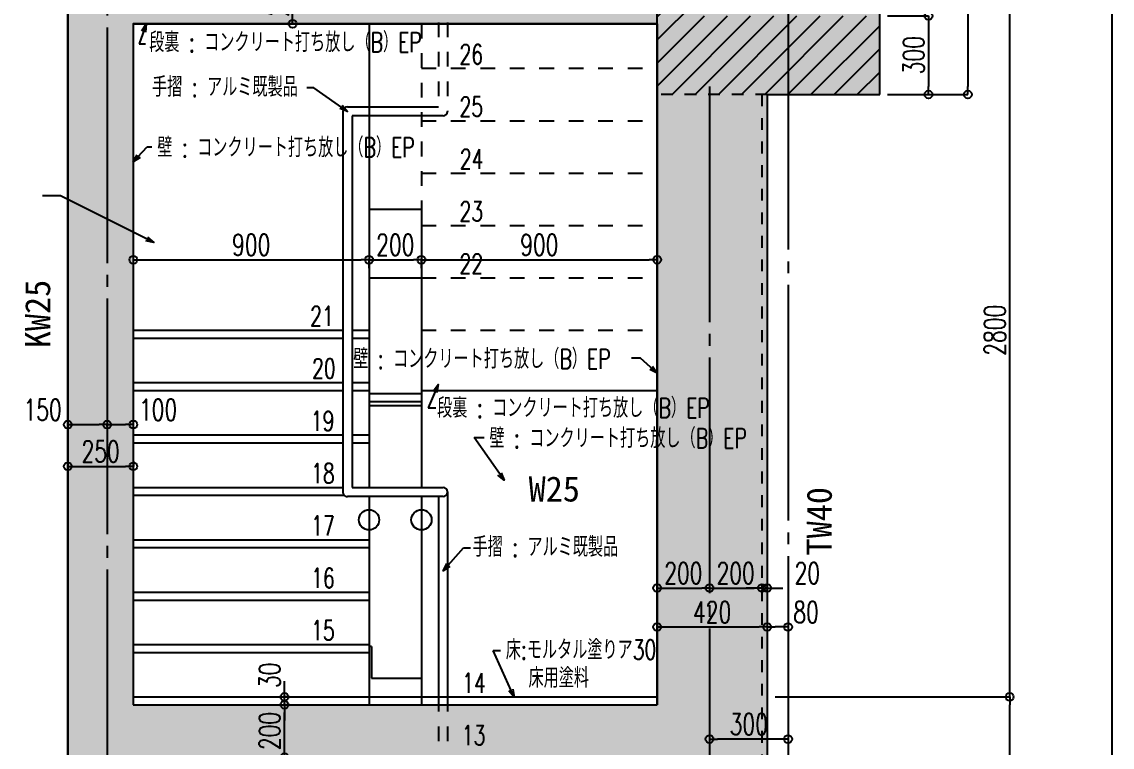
# Model space of a CAD drawing. Extents: x -229451 to 47804, y -161247 to 19812.
# Drawn here: x 38886 to 43050, y 5260 to 8030 of the extents above; entities that cross this region are included whole.
import ezdxf
from ezdxf.enums import TextEntityAlignment as Align

# ---------------------------------------------------------------- set-up
doc = ezdxf.new("R2010")
doc.units = 0
doc.header["$LTSCALE"] = 450
for name, pattern in [('CENTER2', [2.3, 2, -0.1, 0.1, -0.1]), ('HIDDEN2', [0.25, 0.125, -0.125]), ('HIDDEN3', [0.2, 0.1, -0.1])]:
    doc.linetypes.add(name, pattern=pattern)
doc.layers.get('0').update_dxf_attribs({"linetype": 'CONTINUOUS'})
doc.layers.get('DEFPOINTS').update_dxf_attribs({"linetype": 'CONTINUOUS'})
doc.layers.add('E0_図面枠B_OFF', color=255, linetype='CONTINUOUS', plot=False)
for name, color, linetype in [('E1_文字A', 3, 'CONTINUOUS'), ('E1_文字B', 2, 'CONTINUOUS'), ('E6_面取り記号', 4, 'CONTINUOUS'), ('G1_ハッチング', 251, 'CONTINUOUS'), ('G2_ハッチング', 243, 'CONTINUOUS'), ('H寸法', 3, 'CONTINUOUS'), ('IA_通芯', 12, 'CENTER2'), ('IB_壁芯', 2, 'CENTER2'), ('ID1_躯体', 7, 'CONTINUOUS'), ('ID2_構造体', 8, 'HIDDEN3'), ('ID7_打放し表示', 231, 'UTILDN'), ('JA4_壁記号', 4, 'CONTINUOUS'), ('JB1_仕上線A', 130, 'CONTINUOUS'), ('JB1_仕上線B_細線', 51, 'CONTINUOUS'), ('JB4_巾木', 21, 'CONTINUOUS'), ('JL1_金物_手摺他', 1, 'CONTINUOUS'), ('KA1_躯体見下線', 113, 'CONTINUOUS')]:
    doc.layers.add(name, color=color, linetype=linetype)
doc.styles.add('toda-A (0.7)', font='romans.shx', dxfattribs={"width": 0.7, "bigfont": 'extfont.shx'})
doc.styles.add('toda-G', font='')
doc.styles.get('toda-G').set_extended_font_data('MS Gothic')
doc.linetypes.add('UTILDN', pattern='A,5e-13,[130,ltypeshp.shx,S=0.45,R=0,X=0,Y=-0.45],0,-3', length=3)
doc.dimstyles.new('toda 1：30', dxfattribs={"dimscale": 30, "dimtxt": 2.7, "dimasz": 1, "dimexe": 0, "dimexo": 1, "dimgap": 0, "dimtad": 0, "dimdec": 3, "dimzin": 12, "dimdsep": 46, "dimtxsty": 'toda-A (0.7)', "dimblk": 'ORIGIN', "dimcen": 2.5, "dimclrd": 256, "dimclre": 256, "dimclrt": 7, "dimadec": 0, "dimazin": 0, "dimtfac": 1, "dimtdec": 3, "dimtix": 1, "dimtmove": 2, "dimatfit": 3, "dimldrblk": 'ORIGIN', "dimfxl": 0, "dimtvp": 0.7, "dimtolj": 1, "dimtzin": 0, "dimarcsym": 0})

# ---------------------------------------------------------------- blocks, each defined once
blk = doc.blocks.new('_Origin')
at = {"color": 0, "linetype": 'ByBlock', "lineweight": -2}
blk.add_line((0, 0), (-1, 0), dxfattribs=at)
blk.add_circle((0, 0), 0.5, dxfattribs=at)
blk = doc.blocks.new('*D309')
at = {"layer": 'DEFPOINTS', "color": 0, "transparency": 16777216}
for p in [(41312.2, 5786.9), (41732.2, 5786.9), (41732.2, 5719.2)]:
    blk.add_point(p, dxfattribs=at)
at = {"layer": 'H寸法', "linetype": 'CENTER2', "lineweight": -2, "transparency": 16777216}
for p, q in [((41312.2, 5756.9), (41312.2, 5719.2)), ((41732.2, 5756.9), (41732.2, 5719.2))]:
    blk.add_line(p, q, dxfattribs=at)
at = {"layer": 'H寸法', "lineweight": -2, "transparency": 16777216}
blk.add_line((41342.2, 5719.2), (41702.2, 5719.2), dxfattribs=at)
at = {"layer": 'H寸法', "lineweight": -2, "transparency": 16777216, "xscale": 30, "yscale": 30, "zscale": 30, "rotation": 180}
blk.add_blockref('_Origin', (41312.2, 5719.2), dxfattribs=at)
at = {"layer": 'H寸法', "lineweight": -2, "transparency": 16777216, "xscale": 30, "yscale": 30, "zscale": 30}
blk.add_blockref('_Origin', (41732.2, 5719.2), dxfattribs=at)
at = {"layer": 'H寸法', "color": 7, "transparency": 16777216, "insert": (41522.2, 5775.9), "char_height": 81, "attachment_point": 5, "style": 'toda-A (0.7)'}
blk.add_mtext('\\A1;420', dxfattribs=at)
blk = doc.blocks.new('*D310')
at = {"layer": 'DEFPOINTS', "color": 0, "transparency": 16777216}
for p in [(41312.2, 5863.1), (41512.2, 5867.9), (41512.2, 5863.1)]:
    blk.add_point(p, dxfattribs=at)
at = {"layer": 'H寸法', "linetype": 'CENTER2', "lineweight": -2, "transparency": 16777216}
for p, q in [((41312.2, 5893.1), (41312.2, 5867.9)), ((41512.2, 5893.1), (41512.2, 5867.9))]:
    blk.add_line(p, q, dxfattribs=at)
at = {"layer": 'H寸法', "lineweight": -2, "transparency": 16777216}
blk.add_line((41342.2, 5867.9), (41482.2, 5867.9), dxfattribs=at)
at = {"layer": 'H寸法', "lineweight": -2, "transparency": 16777216, "xscale": 30, "yscale": 30, "zscale": 30, "rotation": 180}
blk.add_blockref('_Origin', (41312.2, 5867.9), dxfattribs=at)
at = {"layer": 'H寸法', "lineweight": -2, "transparency": 16777216, "xscale": 30, "yscale": 30, "zscale": 30}
blk.add_blockref('_Origin', (41512.2, 5867.9), dxfattribs=at)
at = {"layer": 'H寸法', "color": 7, "transparency": 16777216, "insert": (41412.2, 5924.6), "char_height": 81, "attachment_point": 5, "style": 'toda-A (0.7)'}
blk.add_mtext('\\A1;200', dxfattribs=at)
blk = doc.blocks.new('*D311')
at = {"layer": 'DEFPOINTS', "color": 0, "transparency": 16777216}
for p in [(41712.2, 5852.9), (41732.2, 5867.9), (41732.2, 5852.9)]:
    blk.add_point(p, dxfattribs=at)
at = {"layer": 'H寸法', "linetype": 'CENTER2', "lineweight": -2, "transparency": 16777216}
for p, q in [((41712.2, 5882.9), (41712.2, 5867.9)), ((41732.2, 5882.9), (41732.2, 5867.9))]:
    blk.add_line(p, q, dxfattribs=at)
at = {"layer": 'H寸法', "lineweight": -2, "transparency": 16777216}
for p, q in [((41682.2, 5867.9), (41652.2, 5867.9)), ((41712.2, 5867.9), (41732.2, 5867.9)), ((41762.2, 5867.9), (41792.2, 5867.9))]:
    blk.add_line(p, q, dxfattribs=at)
at = {"layer": 'H寸法', "lineweight": -2, "transparency": 16777216, "xscale": 30, "yscale": 30, "zscale": 30}
blk.add_blockref('_Origin', (41712.2, 5867.9), dxfattribs=at)
at = {"layer": 'H寸法', "lineweight": -2, "transparency": 16777216, "xscale": 30, "yscale": 30, "zscale": 30, "rotation": 180}
blk.add_blockref('_Origin', (41732.2, 5867.9), dxfattribs=at)
at = {"layer": 'H寸法', "color": 7, "transparency": 16777216, "insert": (41885.7, 5924.6), "char_height": 81, "attachment_point": 5, "style": 'toda-A (0.7)'}
blk.add_mtext('\\A1;20', dxfattribs=at)
blk = doc.blocks.new('*D312')
at = {"layer": 'DEFPOINTS', "color": 0, "transparency": 16777216}
for p in [(41732.2, 5719.2), (41732.2, 5696.8), (41812.2, 5696.8)]:
    blk.add_point(p, dxfattribs=at)
at = {"layer": 'H寸法', "linetype": 'CENTER2', "lineweight": -2, "transparency": 16777216}
for p, q in [((41732.2, 5726.8), (41732.2, 5719.2)), ((41812.2, 5726.8), (41812.2, 5719.2))]:
    blk.add_line(p, q, dxfattribs=at)
at = {"layer": 'H寸法', "lineweight": -2, "transparency": 16777216}
blk.add_line((41782.2, 5719.2), (41762.2, 5719.2), dxfattribs=at)
at = {"layer": 'H寸法', "lineweight": -2, "transparency": 16777216, "xscale": 30, "yscale": 30, "zscale": 30, "rotation": 180}
blk.add_blockref('_Origin', (41732.2, 5719.2), dxfattribs=at)
at = {"layer": 'H寸法', "lineweight": -2, "transparency": 16777216, "xscale": 30, "yscale": 30, "zscale": 30}
blk.add_blockref('_Origin', (41812.2, 5719.2), dxfattribs=at)
at = {"layer": 'H寸法', "color": 7, "transparency": 16777216, "insert": (41881, 5775.9), "char_height": 81, "attachment_point": 5, "style": 'toda-A (0.7)'}
blk.add_mtext('\\A1;80', dxfattribs=at)
blk = doc.blocks.new('*D324')
at = {"layer": 'DEFPOINTS', "color": 0, "transparency": 16777216}
for p in [(39312.2, 7121.2), (40212.2, 7121.2), (40212.2, 7121.2)]:
    blk.add_point(p, dxfattribs=at)
at = {"layer": 'H寸法', "linetype": 'CENTER2', "lineweight": -2, "transparency": 16777216}
for p, q in [((39312.2, 7091.2), (39312.2, 7121.2)), ((40212.2, 7151.2), (40212.2, 7121.2))]:
    blk.add_line(p, q, dxfattribs=at)
at = {"layer": 'H寸法', "lineweight": -2, "transparency": 16777216}
blk.add_line((39342.2, 7121.2), (40182.2, 7121.2), dxfattribs=at)
at = {"layer": 'H寸法', "lineweight": -2, "transparency": 16777216, "xscale": 30, "yscale": 30, "zscale": 30, "rotation": 180}
blk.add_blockref('_Origin', (39312.2, 7121.2), dxfattribs=at)
at = {"layer": 'H寸法', "lineweight": -2, "transparency": 16777216, "xscale": 30, "yscale": 30, "zscale": 30}
blk.add_blockref('_Origin', (40212.2, 7121.2), dxfattribs=at)
at = {"layer": 'H寸法', "color": 7, "transparency": 16777216, "insert": (39762.2, 7177.9), "char_height": 81, "attachment_point": 5, "style": 'toda-A (0.7)'}
blk.add_mtext('\\A1;900', dxfattribs=at)
blk = doc.blocks.new('*D325')
at = {"layer": 'DEFPOINTS', "color": 0, "transparency": 16777216}
for p in [(40412.2, 7121.2), (40212.2, 7059.4), (40412.2, 7059.4)]:
    blk.add_point(p, dxfattribs=at)
at = {"layer": 'H寸法', "linetype": 'CENTER2', "lineweight": -2, "transparency": 16777216}
for p, q in [((40212.2, 7089.4), (40212.2, 7121.2)), ((40412.2, 7089.4), (40412.2, 7121.2))]:
    blk.add_line(p, q, dxfattribs=at)
at = {"layer": 'H寸法', "lineweight": -2, "transparency": 16777216}
blk.add_line((40242.2, 7121.2), (40382.2, 7121.2), dxfattribs=at)
at = {"layer": 'H寸法', "lineweight": -2, "transparency": 16777216, "xscale": 30, "yscale": 30, "zscale": 30, "rotation": 180}
blk.add_blockref('_Origin', (40212.2, 7121.2), dxfattribs=at)
at = {"layer": 'H寸法', "lineweight": -2, "transparency": 16777216, "xscale": 30, "yscale": 30, "zscale": 30}
blk.add_blockref('_Origin', (40412.2, 7121.2), dxfattribs=at)
at = {"layer": 'H寸法', "color": 7, "transparency": 16777216, "insert": (40312.2, 7177.9), "char_height": 81, "attachment_point": 5, "style": 'toda-A (0.7)'}
blk.add_mtext('\\A1;200', dxfattribs=at)
blk = doc.blocks.new('*D326')
at = {"layer": 'DEFPOINTS', "color": 0, "transparency": 16777216}
for p in [(41312.2, 7121.2), (40412.2, 7059.4), (41312.2, 7059.4)]:
    blk.add_point(p, dxfattribs=at)
at = {"layer": 'H寸法', "linetype": 'CENTER2', "lineweight": -2, "transparency": 16777216}
for p, q in [((40412.2, 7089.4), (40412.2, 7121.2)), ((41312.2, 7089.4), (41312.2, 7121.2))]:
    blk.add_line(p, q, dxfattribs=at)
at = {"layer": 'H寸法', "lineweight": -2, "transparency": 16777216}
blk.add_line((40442.2, 7121.2), (41282.2, 7121.2), dxfattribs=at)
at = {"layer": 'H寸法', "lineweight": -2, "transparency": 16777216, "xscale": 30, "yscale": 30, "zscale": 30, "rotation": 180}
blk.add_blockref('_Origin', (40412.2, 7121.2), dxfattribs=at)
at = {"layer": 'H寸法', "lineweight": -2, "transparency": 16777216, "xscale": 30, "yscale": 30, "zscale": 30}
blk.add_blockref('_Origin', (41312.2, 7121.2), dxfattribs=at)
at = {"layer": 'H寸法', "color": 7, "transparency": 16777216, "insert": (40862.2, 7177.9), "char_height": 81, "attachment_point": 5, "style": 'toda-A (0.7)'}
blk.add_mtext('\\A1;900', dxfattribs=at)
blk = doc.blocks.new('*D462')
at = {"layer": 'DEFPOINTS', "color": 0, "transparency": 16777216}
for p in [(39889.2, 5422.2), (39910.8, 5422.2), (39910.8, 5222.2)]:
    blk.add_point(p, dxfattribs=at)
at = {"layer": 'H寸法', "linetype": 'CENTER2', "lineweight": -2, "transparency": 16777216}
for p, q in [((39880.8, 5422.2), (39889.2, 5422.2)), ((39880.8, 5222.2), (39889.2, 5222.2))]:
    blk.add_line(p, q, dxfattribs=at)
at = {"layer": 'H寸法', "lineweight": -2, "transparency": 16777216}
blk.add_line((39889.2, 5252.2), (39889.2, 5392.2), dxfattribs=at)
at = {"layer": 'H寸法', "lineweight": -2, "transparency": 16777216, "xscale": 30, "yscale": 30, "zscale": 30}
for p, rotation in [((39889.2, 5422.2), 90), ((39889.2, 5222.2), 270)]:
    blk.add_blockref('_Origin', p, dxfattribs=dict(at, rotation=rotation))
at = {"layer": 'H寸法', "color": 7, "transparency": 16777216, "insert": (39832.5, 5322.2), "char_height": 81, "attachment_point": 5, "rotation": 90, "style": 'toda-A (0.7)'}
blk.add_mtext('\\A1;200', dxfattribs=at)
blk = doc.blocks.new('*D463')
at = {"layer": 'DEFPOINTS', "color": 0, "transparency": 16777216}
for p in [(39889.2, 5452.2), (39934, 5452.2), (39934, 5422.2)]:
    blk.add_point(p, dxfattribs=at)
at = {"layer": 'H寸法', "lineweight": -2, "transparency": 16777216}
for p, q in [((39889.2, 5482.2), (39889.2, 5512.2)), ((39889.2, 5422.2), (39889.2, 5452.2)), ((39889.2, 5392.2), (39889.2, 5362.2))]:
    blk.add_line(p, q, dxfattribs=at)
at = {"layer": 'H寸法', "linetype": 'CENTER2', "lineweight": -2, "transparency": 16777216}
for p, q in [((39904, 5452.2), (39889.2, 5452.2)), ((39904, 5422.2), (39889.2, 5422.2))]:
    blk.add_line(p, q, dxfattribs=at)
at = {"layer": 'H寸法', "lineweight": -2, "transparency": 16777216, "xscale": 30, "yscale": 30, "zscale": 30}
for p, rotation in [((39889.2, 5452.2), 270), ((39889.2, 5422.2), 90)]:
    blk.add_blockref('_Origin', p, dxfattribs=dict(at, rotation=rotation))
at = {"layer": 'H寸法', "color": 7, "transparency": 16777216, "insert": (39832.5, 5534.3), "char_height": 81, "attachment_point": 5, "rotation": 90, "style": 'toda-A (0.7)'}
blk.add_mtext('\\A1;30', dxfattribs=at)
blk = doc.blocks.new('*D464')
at = {"layer": 'DEFPOINTS', "color": 0, "transparency": 16777216}
for p in [(39920.2, 8222.2), (39930.9, 8222.2), (39930.9, 8022.2)]:
    blk.add_point(p, dxfattribs=at)
at = {"layer": 'H寸法', "linetype": 'CENTER2', "lineweight": -2, "transparency": 16777216}
for p, q in [((39900.9, 8222.2), (39920.2, 8222.2)), ((39900.9, 8022.2), (39920.2, 8022.2))]:
    blk.add_line(p, q, dxfattribs=at)
at = {"layer": 'H寸法', "lineweight": -2, "transparency": 16777216}
blk.add_line((39920.2, 8052.2), (39920.2, 8192.2), dxfattribs=at)
at = {"layer": 'H寸法', "lineweight": -2, "transparency": 16777216, "xscale": 30, "yscale": 30, "zscale": 30}
for p, rotation in [((39920.2, 8222.2), 90), ((39920.2, 8022.2), 270)]:
    blk.add_blockref('_Origin', p, dxfattribs=dict(at, rotation=rotation))
at = {"layer": 'H寸法', "color": 7, "transparency": 16777216, "insert": (39863.5, 8122.2), "char_height": 81, "attachment_point": 5, "rotation": 90, "style": 'toda-A (0.7)'}
blk.add_mtext('\\A1;200', dxfattribs=at)
blk = doc.blocks.new('*D504')
at = {"layer": 'DEFPOINTS', "color": 0, "transparency": 16777216}
for p in [(41732.2, 5452.2), (42658.3, 5452.2), (42604.8, 2652.2)]:
    blk.add_point(p, dxfattribs=at)
at = {"layer": 'H寸法', "linetype": 'CENTER2', "lineweight": -2, "transparency": 16777216}
for p, q in [((41762.2, 5452.2), (42658.3, 5452.2)), ((42634.8, 2652.2), (42658.3, 2652.2))]:
    blk.add_line(p, q, dxfattribs=at)
at = {"layer": 'H寸法', "lineweight": -2, "transparency": 16777216}
blk.add_line((42658.3, 2682.2), (42658.3, 5422.2), dxfattribs=at)
at = {"layer": 'H寸法', "lineweight": -2, "transparency": 16777216, "xscale": 30, "yscale": 30, "zscale": 30}
for p, rotation in [((42658.3, 5452.2), 90), ((42658.3, 2652.2), 270)]:
    blk.add_blockref('_Origin', p, dxfattribs=dict(at, rotation=rotation))
at = {"layer": 'H寸法', "color": 7, "transparency": 16777216, "insert": (42601.6, 4052.2), "char_height": 81, "attachment_point": 5, "rotation": 90, "style": 'toda-A (0.7)'}
blk.add_mtext('\\A1;2800', dxfattribs=at)
blk = doc.blocks.new('*D505')
at = {"layer": 'DEFPOINTS', "color": 0, "transparency": 16777216}
for p in [(42305.4, 8252.2), (42658.3, 8252.2), (41732.2, 5452.2)]:
    blk.add_point(p, dxfattribs=at)
at = {"layer": 'H寸法', "linetype": 'CENTER2', "lineweight": -2, "transparency": 16777216}
for p, q in [((42335.4, 8252.2), (42658.3, 8252.2)), ((41762.2, 5452.2), (42658.3, 5452.2))]:
    blk.add_line(p, q, dxfattribs=at)
at = {"layer": 'H寸法', "lineweight": -2, "transparency": 16777216}
blk.add_line((42658.3, 5482.2), (42658.3, 8222.2), dxfattribs=at)
at = {"layer": 'H寸法', "lineweight": -2, "transparency": 16777216, "xscale": 30, "yscale": 30, "zscale": 30}
for p, rotation in [((42658.3, 8252.2), 90), ((42658.3, 5452.2), 270)]:
    blk.add_blockref('_Origin', p, dxfattribs=dict(at, rotation=rotation))
at = {"layer": 'H寸法', "color": 7, "transparency": 16777216, "insert": (42601.6, 6852.2), "char_height": 81, "attachment_point": 5, "rotation": 90, "style": 'toda-A (0.7)'}
blk.add_mtext('\\A1;2800', dxfattribs=at)
blk = doc.blocks.new('*D508')
at = {"layer": 'DEFPOINTS', "color": 0, "transparency": 16777216}
for p in [(42182.2, 9272.2), (42162.2, 7752.2), (42498.4, 7752.2)]:
    blk.add_point(p, dxfattribs=at)
at = {"layer": 'H寸法', "linetype": 'CENTER2', "lineweight": -2, "transparency": 16777216}
for p, q in [((42212.2, 9272.2), (42498.4, 9272.2)), ((42192.2, 7752.2), (42498.4, 7752.2))]:
    blk.add_line(p, q, dxfattribs=at)
at = {"layer": 'H寸法', "lineweight": -2, "transparency": 16777216}
blk.add_line((42498.4, 9242.2), (42498.4, 7782.2), dxfattribs=at)
at = {"layer": 'H寸法', "lineweight": -2, "transparency": 16777216, "xscale": 30, "yscale": 30, "zscale": 30}
for p, rotation in [((42498.4, 9272.2), 90), ((42498.4, 7752.2), 270)]:
    blk.add_blockref('_Origin', p, dxfattribs=dict(at, rotation=rotation))
at = {"layer": 'H寸法', "color": 7, "transparency": 16777216, "insert": (42441.7, 8512.2), "char_height": 81, "attachment_point": 5, "rotation": 90, "style": 'toda-A (0.7)'}
blk.add_mtext('\\A1;1520', dxfattribs=at)
blk = doc.blocks.new('*D510')
at = {"layer": 'DEFPOINTS', "color": 0, "transparency": 16777216}
for p in [(42162.2, 8052.2), (42162.2, 7752.2), (42348.2, 7752.2)]:
    blk.add_point(p, dxfattribs=at)
at = {"layer": 'H寸法', "linetype": 'CENTER2', "lineweight": -2, "transparency": 16777216}
for p, q in [((42192.2, 8052.2), (42348.2, 8052.2)), ((42192.2, 7752.2), (42348.2, 7752.2))]:
    blk.add_line(p, q, dxfattribs=at)
at = {"layer": 'H寸法', "lineweight": -2, "transparency": 16777216}
blk.add_line((42348.2, 8022.2), (42348.2, 7782.2), dxfattribs=at)
at = {"layer": 'H寸法', "lineweight": -2, "transparency": 16777216, "xscale": 30, "yscale": 30, "zscale": 30}
for p, rotation in [((42348.2, 8052.2), 90), ((42348.2, 7752.2), 270)]:
    blk.add_blockref('_Origin', p, dxfattribs=dict(at, rotation=rotation))
at = {"layer": 'H寸法', "color": 7, "transparency": 16777216, "insert": (42291.5, 7902.2), "char_height": 81, "attachment_point": 5, "rotation": 90, "style": 'toda-A (0.7)'}
blk.add_mtext('\\A1;300', dxfattribs=at)
blk = doc.blocks.new('*D516')
at = {"layer": 'DEFPOINTS', "color": 0, "transparency": 16777216}
for p in [(41512.2, 5384.3), (41812.2, 5384.3), (41512.2, 5291.2)]:
    blk.add_point(p, dxfattribs=at)
at = {"layer": 'H寸法', "linetype": 'CENTER2', "lineweight": -2, "transparency": 16777216}
for p, q in [((41512.2, 5354.3), (41512.2, 5291.2)), ((41812.2, 5354.3), (41812.2, 5291.2))]:
    blk.add_line(p, q, dxfattribs=at)
at = {"layer": 'H寸法', "lineweight": -2, "transparency": 16777216}
blk.add_line((41782.2, 5291.2), (41542.2, 5291.2), dxfattribs=at)
at = {"layer": 'H寸法', "lineweight": -2, "transparency": 16777216, "xscale": 30, "yscale": 30, "zscale": 30, "rotation": 180}
blk.add_blockref('_Origin', (41512.2, 5291.2), dxfattribs=at)
at = {"layer": 'H寸法', "lineweight": -2, "transparency": 16777216, "xscale": 30, "yscale": 30, "zscale": 30}
blk.add_blockref('_Origin', (41812.2, 5291.2), dxfattribs=at)
at = {"layer": 'H寸法', "color": 7, "transparency": 16777216, "insert": (41662.2, 5347.9), "char_height": 81, "attachment_point": 5, "style": 'toda-A (0.7)'}
blk.add_mtext('\\A1;300', dxfattribs=at)
blk = doc.blocks.new('*D517')
at = {"layer": 'DEFPOINTS', "color": 0, "transparency": 16777216}
for p in [(41512.2, 5839), (41712.2, 5867.9), (41712.2, 5839)]:
    blk.add_point(p, dxfattribs=at)
at = {"layer": 'H寸法', "linetype": 'CENTER2', "lineweight": -2, "transparency": 16777216}
for p, q in [((41512.2, 5869), (41512.2, 5867.9)), ((41712.2, 5869), (41712.2, 5867.9))]:
    blk.add_line(p, q, dxfattribs=at)
at = {"layer": 'H寸法', "lineweight": -2, "transparency": 16777216}
blk.add_line((41542.2, 5867.9), (41682.2, 5867.9), dxfattribs=at)
at = {"layer": 'H寸法', "lineweight": -2, "transparency": 16777216, "xscale": 30, "yscale": 30, "zscale": 30, "rotation": 180}
blk.add_blockref('_Origin', (41512.2, 5867.9), dxfattribs=at)
at = {"layer": 'H寸法', "lineweight": -2, "transparency": 16777216, "xscale": 30, "yscale": 30, "zscale": 30}
blk.add_blockref('_Origin', (41712.2, 5867.9), dxfattribs=at)
at = {"layer": 'H寸法', "color": 7, "transparency": 16777216, "insert": (41612.2, 5924.6), "char_height": 81, "attachment_point": 5, "style": 'toda-A (0.7)'}
blk.add_mtext('\\A1;200', dxfattribs=at)
blk = doc.blocks.new('*D518')
at = {"layer": 'DEFPOINTS', "color": 0, "transparency": 16777216}
for p in [(39062.2, 6382.9), (39312.2, 6382.9), (39312.2, 6332.4)]:
    blk.add_point(p, dxfattribs=at)
at = {"layer": 'H寸法', "linetype": 'CENTER2', "lineweight": -2, "transparency": 16777216}
for p, q in [((39062.2, 6352.9), (39062.2, 6332.4)), ((39312.2, 6352.9), (39312.2, 6332.4))]:
    blk.add_line(p, q, dxfattribs=at)
at = {"layer": 'H寸法', "lineweight": -2, "transparency": 16777216}
blk.add_line((39092.2, 6332.4), (39282.2, 6332.4), dxfattribs=at)
at = {"layer": 'H寸法', "lineweight": -2, "transparency": 16777216, "xscale": 30, "yscale": 30, "zscale": 30, "rotation": 180}
blk.add_blockref('_Origin', (39062.2, 6332.4), dxfattribs=at)
at = {"layer": 'H寸法', "lineweight": -2, "transparency": 16777216, "xscale": 30, "yscale": 30, "zscale": 30}
blk.add_blockref('_Origin', (39312.2, 6332.4), dxfattribs=at)
at = {"layer": 'H寸法', "color": 7, "transparency": 16777216, "insert": (39187.2, 6389.1), "char_height": 81, "attachment_point": 5, "style": 'toda-A (0.7)'}
blk.add_mtext('\\A1;250', dxfattribs=at)
blk = doc.blocks.new('*D519')
at = {"layer": 'DEFPOINTS', "color": 0, "transparency": 16777216}
for p in [(39062.2, 6454.7), (39212.2, 6491.9), (39212.2, 6454.7)]:
    blk.add_point(p, dxfattribs=at)
at = {"layer": 'H寸法', "linetype": 'CENTER2', "lineweight": -2, "transparency": 16777216}
for p, q in [((39062.2, 6484.7), (39062.2, 6491.9)), ((39212.2, 6484.7), (39212.2, 6491.9))]:
    blk.add_line(p, q, dxfattribs=at)
at = {"layer": 'H寸法', "lineweight": -2, "transparency": 16777216}
blk.add_line((39092.2, 6491.9), (39182.2, 6491.9), dxfattribs=at)
at = {"layer": 'H寸法', "lineweight": -2, "transparency": 16777216, "xscale": 30, "yscale": 30, "zscale": 30, "rotation": 180}
blk.add_blockref('_Origin', (39062.2, 6491.9), dxfattribs=at)
at = {"layer": 'H寸法', "lineweight": -2, "transparency": 16777216, "xscale": 30, "yscale": 30, "zscale": 30}
blk.add_blockref('_Origin', (39212.2, 6491.9), dxfattribs=at)
at = {"layer": 'H寸法', "color": 7, "transparency": 16777216, "insert": (38965.9, 6548.6), "char_height": 81, "attachment_point": 5, "style": 'toda-A (0.7)'}
blk.add_mtext('\\A1;150', dxfattribs=at)
blk = doc.blocks.new('*D520')
at = {"layer": 'DEFPOINTS', "color": 0, "transparency": 16777216}
for p in [(39212.2, 6454.7), (39312.2, 6491.9), (39312.2, 6454.7)]:
    blk.add_point(p, dxfattribs=at)
at = {"layer": 'H寸法', "linetype": 'CENTER2', "lineweight": -2, "transparency": 16777216}
for p, q in [((39212.2, 6484.7), (39212.2, 6491.9)), ((39312.2, 6484.7), (39312.2, 6491.9))]:
    blk.add_line(p, q, dxfattribs=at)
at = {"layer": 'H寸法', "lineweight": -2, "transparency": 16777216}
blk.add_line((39242.2, 6491.9), (39282.2, 6491.9), dxfattribs=at)
at = {"layer": 'H寸法', "lineweight": -2, "transparency": 16777216, "xscale": 30, "yscale": 30, "zscale": 30, "rotation": 180}
blk.add_blockref('_Origin', (39212.2, 6491.9), dxfattribs=at)
at = {"layer": 'H寸法', "lineweight": -2, "transparency": 16777216, "xscale": 30, "yscale": 30, "zscale": 30}
blk.add_blockref('_Origin', (39312.2, 6491.9), dxfattribs=at)
at = {"layer": 'H寸法', "color": 7, "transparency": 16777216, "insert": (39406.8, 6548.6), "char_height": 81, "attachment_point": 5, "style": 'toda-A (0.7)'}
blk.add_mtext('\\A1;100', dxfattribs=at)

msp = doc.modelspace()

# ---------------------------------------------------------------- hatches: boundary and pattern name
at = {"layer": 'G1_ハッチング'}
h = msp.add_hatch(color=256, dxfattribs=at)
h.paths.add_polyline_path([(42162.1536, 9152.1917), (42182.1536, 9152.1917), (42182.1536, 9272.1917), (41532.1536, 9272.1917), (41532.1536, 13452.1917), (42162.1536, 13452.1917), (42162.1536, 14452.1917), (42305.4225, 14452.1917), (42305.4225, 14652.1917), (41612.1536, 14652.1917), (41612.1536, 14829.4418), (41362.1536, 14829.4418), (41362.1536, 14652.1917), (38812.1536, 14652.1917), (38812.1536, 14829.4418), (38612.1536, 14829.4418), (38612.1536, 14652.1917), (37388.8324, 14652.1917), (37388.8324, 14452.1917), (37612.1536, 14452.1917), (37612.1536, 11788.2949), (37622.2392, 11777.1917), (37702.1536, 11777.1917), (37702.1536, 11817.1917), (37812.1536, 11817.1917), (37812.1536, 14452.1917), (38912.1536, 14452.1917), (38912.1536, 13752.1917), (39112.1536, 13752.1917), (39112.1536, 9252.1917), (37812.1536, 9252.1917), (37812.1536, 9652.1917), (37612.1536, 9652.1917), (37612.1536, 9252.1917), (37388.8324, 9252.1917), (37388.8324, 9052.1917), (37612.1536, 9052.1917), (37612.1536, 8652.1917), (37912.1536, 8652.1917), (37912.1536, 9052.1917), (38912.1536, 9052.1917), (38912.1536, 8352.1917), (39062.1536, 8352.1917), (39062.1536, 2652.1917), (37388.8324, 2652.1917), (37388.8324, 2052.1917), (41412.1536, 2052.1917), (41412.1536, 1352.1917), (42212.1536, 1352.1917), (42212.1536, 2352.1917), (43049.6393, 2352.1917), (43049.4304, 2652.1917), (41731.9447, 2652.1917), (41732.1536, 7752.1917), (42162.1536, 7752.1917), (42162.1536, 8252.1917), (42305.4225, 8252.1917), (42305.4225, 8452.1917), (42162.1536, 8452.1917)])
h.paths.add_polyline_path([(41312.1536, 8222.1917), (39312.1536, 8222.1917), (39312.1536, 13952.1917), (39312.1536, 14452.1917), (41312.1536, 14452.1917)], flags=16)
h.paths.add_polyline_path([(41312.1536, 8022.1917), (41312.1536, 5422.1917), (39312.1536, 5422.1917), (39312.1536, 8022.1917)], flags=16)
h.paths.add_polyline_path([(41312.1536, 5222.1917), (41312.1536, 2652.1917), (39312.1536, 2652.1917), (39312.1536, 5222.1917)], flags=16)
at = {"layer": 'G2_ハッチング', "linetype": 'Continuous'}
h = msp.add_hatch(dxfattribs=at)
h.set_pattern_fill('ANSI31', color=5, scale=500)
h.set_pattern_definition([(45, (-86686.32, -21219.99), (-44.194174, 44.194174), [])])
h.paths.add_polyline_path([(42162.1536, 8052.1917), (41462.1536, 8052.1917), (41462.1536, 9252.1917), (41312.1536, 9252.1917), (41312.1536, 8052.1917), (41312.1536, 7752.1917), (42162.1536, 7752.1917)])

# ---------------------------------------------------------------- linework, layer by layer
at = {"layer": 'E0_図面枠B_OFF'}
msp.add_lwpolyline([(36438.7834, 89.7168), (43049.6393, 89.7168), (43049.6393, 14979.7808), (36438.7834, 14979.7808)], close=True, dxfattribs=at)
at = {"layer": 'E6_面取り記号'}
for centre in [(40212.1536, 6128.145), (40412.1536, 6128.145)]:
    msp.add_circle(centre, 38.658, dxfattribs=at)
at = {"layer": 'IA_通芯'}
msp.add_line((41812.1536, 15305.1551), (41812.1536, 1277.4835), dxfattribs=at)
at = {"layer": 'IB_壁芯'}
for p, q in [((39212.1536, 14218.4465), (39212.1536, 1277.4835)), ((41512.1536, 7783.1306), (41512.1536, 2612.1174))]:
    msp.add_line(p, q, dxfattribs=at)
at = {"layer": 'ID1_躯体'}
for p, q in [((39062.1536, 8352.1917), (39062.1536, 2652.1917)), ((42162.1536, 7752.1917), (42162.1536, 8252.1917)), ((39312.1536, 8022.1917), (41312.1536, 8022.1917)), ((39312.1536, 8022.1917), (39312.1536, 5422.1917)), ((41312.1536, 8022.1917), (41312.1536, 5422.1917)), ((41732.1536, 7752.1917), (41732.1536, 2652.1917)), ((41732.1536, 7752.1917), (42162.1536, 7752.1917)), ((39312.1536, 6822.1917), (40112.1536, 6822.1917)), ((40147.1536, 6822.1917), (40212.1536, 6822.1917)), ((39312.1536, 6622.1917), (40112.1536, 6622.1917)), ((40147.1536, 6622.1917), (40212.1536, 6622.1917)), ((39312.1536, 6422.1917), (40112.1536, 6422.1917)), ((40147.1536, 6422.1917), (40212.1536, 6422.1917)), ((39312.1536, 6222.1917), (40117.4061, 6222.1917)), ((39312.1536, 6022.1917), (40212.1536, 6022.1917)), ((39312.1536, 5822.1917), (40212.1536, 5822.1917)), ((39312.1536, 5622.1917), (40212.1536, 5622.1917)), ((39312.1536, 5422.1917), (41312.1536, 5422.1917))]:
    msp.add_line(p, q, dxfattribs=at)
at = {"layer": 'ID2_構造体'}
for p, q in [((41312.1536, 8022.1917), (41312.1536, 8222.1917)), ((41732.1536, 7752.1917), (41312.1536, 7752.1917)), ((41712.1536, 7752.1917), (41712.1536, 2652.1917))]:
    msp.add_line(p, q, dxfattribs=at)
at = {"layer": 'ID7_打放し表示', "ltscale": 0.1}
for points in [[(39062.1536, 2652.1917), (39062.1536, 8352.1917), (38912.1536, 8352.1917), (38912.1536, 9052.1917), (37812.1536, 9052.1917)], [(41312.1536, 5422.1917), (41312.1536, 8022.1917), (39312.1536, 8022.1917), (39312.1536, 5422.1917)]]:
    msp.add_lwpolyline(points, dxfattribs=at)
at = {"layer": 'JB1_仕上線A'}
for p, q in [((39312.1536, 6852.1917), (40112.1536, 6852.1917)), ((40147.1536, 6852.1917), (40212.1536, 6852.1917)), ((39312.1536, 6652.1917), (40112.1536, 6652.1917)), ((40147.1536, 6652.1917), (40212.1536, 6652.1917)), ((39312.1536, 6452.1917), (40112.1536, 6452.1917)), ((40147.1536, 6452.1917), (40212.1536, 6452.1917)), ((39312.1536, 6252.1917), (40112.1536, 6252.1917)), ((39312.1536, 6052.1917), (40212.1536, 6052.1917)), ((39312.1536, 5852.1917), (40212.1536, 5852.1917)), ((39312.1536, 5652.1917), (40212.1536, 5652.1917)), ((39312.1536, 5452.1917), (41312.1536, 5452.1917))]:
    msp.add_line(p, q, dxfattribs=at)
at = {"layer": 'JB1_仕上線B_細線', "linetype": 'HIDDEN2'}
for p, q in [((40412.1536, 8022.1917), (40412.1536, 7314.1958)), ((40412.1536, 7852.1917), (41312.1536, 7852.1917)), ((40412.1536, 7652.1917), (41312.1536, 7652.1917)), ((40412.1536, 7452.1917), (41312.1536, 7452.1917)), ((40412.1536, 7252.1917), (41312.1536, 7252.1917)), ((40412.1536, 7052.1917), (41312.1536, 7052.1917)), ((40412.1536, 6852.1917), (41312.1536, 6852.1917))]:
    msp.add_line(p, q, dxfattribs=at)
at = {"layer": 'JB4_巾木'}
for p, q in [((40222.1536, 5644.1913), (40212.1536, 5644.1913)), ((40222.1536, 5644.1913), (40222.1536, 5524.2073)), ((40222.1536, 5524.1913), (40412.1536, 5524.1913))]:
    msp.add_line(p, q, dxfattribs=at)
at = {"layer": 'JL1_金物_手摺他', "linetype": 'HIDDEN2'}
for p, q in [((40477.1536, 8252.1917), (40477.1536, 7705.1917)), ((40512.1536, 8252.1917), (40512.1536, 7687.6917)), ((40477.1536, 5452.1917), (40477.1536, 3459.6917)), ((40512.1536, 5452.1917), (40512.1536, 3459.6917))]:
    msp.add_line(p, q, dxfattribs=at)
at = {"layer": 'JL1_金物_手摺他'}
for p, q in [((40129.6536, 7705.1917), (40477.1536, 7705.1917)), ((40112.1536, 7687.6917), (40112.1536, 6234.6917)), ((40147.1536, 7670.1917), (40147.1536, 6252.1917)), ((40494.6536, 7670.1917), (40147.1536, 7670.1917)), ((40147.1536, 6252.1917), (40494.6536, 6252.1917)), ((40494.6536, 6217.1917), (40129.6536, 6217.1917)), ((40477.1536, 6217.1917), (40477.1536, 5452.1917)), ((40512.1536, 6234.6917), (40512.1536, 5452.1917))]:
    msp.add_line(p, q, dxfattribs=at)
for centre, start, end in [((40129.6536, 7687.6917), 90, 180), ((40494.6536, 7687.6917), 270, 0), ((40494.6536, 6234.6917), 270, 90)]:
    msp.add_arc(centre, 17.5, start, end, dxfattribs=at)
at = {"layer": 'JL1_金物_手摺他', "linetype": 'HIDDEN2'}
msp.add_arc((40129.6536, 6234.6917), 17.5, 180, 270, dxfattribs=at)
at = {"layer": 'KA1_躯体見下線'}
for p, q in [((40212.1536, 8022.1917), (40212.1536, 6252.1917)), ((40212.1536, 7314.1958), (40412.1536, 7314.1958)), ((40412.1536, 7314.1958), (40412.1536, 6252.1917)), ((40412.1536, 7050.3678), (40212.1536, 7050.3678)), ((40412.1536, 6622.1917), (41312.1536, 6622.1917)), ((40212.1536, 6610.3678), (40412.1536, 6610.3678)), ((40212.1536, 6580.3678), (40412.1536, 6580.3678)), ((40212.1536, 6565.3678), (40412.1536, 6565.3678)), ((40212.1536, 6217.1917), (40212.1536, 5422.1917)), ((40412.1536, 6217.1917), (40412.1536, 5422.1917))]:
    msp.add_line(p, q, dxfattribs=at)

# ---------------------------------------------------------------- texts
at = {"layer": 'E1_文字A', "color": 3, "linetype": 'ByBlock', "style": 'toda-A (0.7)', "width": 0.7}
for s, p in [('段裏 : コンクリート打ち放し（B）EP', (39372.8006, 7914.2696)), ('手摺 : アルミ既製品', (39383.698, 7743.5503)), ('壁 : コンクリート打ち放し（B）EP', (39403.7012, 7512.7005)), ('壁 : コンクリート打ち放し（B）EP', (40151.6605, 6705.401)), ('段裏 : コンクリート打ち放し（B）EP', (40472.0914, 6518.2866)), ('壁 : コンクリート打ち放し（B）EP', (40671.7404, 6402.4852)), ('手摺 : アルミ既製品', (40607.01, 5987.2596)), ('床:モルタル塗りア30', (40734.3709, 5594.9233)), ('床用塗料', (40821.1998, 5487.1244))]:
    msp.add_text(s, height=75, dxfattribs=at).set_placement(p)
at = {"layer": 'E1_文字B', "style": 'toda-A (0.7)', "width": 0.7}
for s, p in [('26', (40602.6262, 7905.8537)), ('25', (40602.6262, 7705.8537)), ('24', (40603.8762, 7505.8537)), ('23', (40602.6262, 7305.8537)), ('22', (40602.6262, 7105.8537)), ('21', (40032.3059, 6906.0537)), ('20', (40039.8059, 6706.0537)), ('19', (40034.8059, 6506.0537)), ('18', (40036.0559, 6306.0537)), ('17', (40036.0559, 6106.0537)), ('16', (40036.0559, 5906.0537)), ('15', (40036.0559, 5706.0537)), ('14', (40612.7038, 5505.8537)), ('13', (40611.4538, 5305.8537))]:
    msp.add_text(s, height=75, dxfattribs=at).set_placement(p, align=Align.MIDDLE_CENTER)
at = {"layer": 'JA4_壁記号', "style": 'toda-G'}
for s, p in [('KW25', (38994.6769, 7044.868)), ('TW40', (41979.0841, 6253.5024))]:
    msp.add_text(s, height=96, rotation=90, dxfattribs=at).set_placement(p, align=Align.RIGHT)
msp.add_text('W25', height=96, dxfattribs=at).set_placement((40919.4585, 6294.1872), align=Align.TOP_CENTER)

# ---------------------------------------------------------------- dimensions: what is measured, and where the dimension line sits
at = {"layer": 'H寸法'}
for base, p1, p2, picture, middle in [((42498.4183, 7752.1917), (42182.1536, 9272.1917), (42162.1536, 7752.1917), '*D508', (42441.7183, 8512.1917)), ((42658.3429, 8252.1917), (41732.1536, 5452.1917), (42305.4225, 8252.1917), '*D505', (42601.6429, 6852.1917)), ((39920.2472, 8222.1917), (39930.9338, 8022.1917), (39930.9338, 8222.1917), '*D464', (39863.5472, 8122.1917)), ((42348.2204, 7752.1917), (42162.1536, 8052.1917), (42162.1536, 7752.1917), '*D510', (42291.5204, 7902.1917)), ((42658.3429, 5452.1917), (42604.8221, 2652.1917), (41732.1536, 5452.1917), '*D504', (42601.6429, 4052.1917)), ((39889.2376, 5422.1917), (39910.8322, 5222.1917), (39910.8322, 5422.1917), '*D462', (39832.5376, 5322.1917))]:
    dim = msp.add_linear_dim(base=base, p1=p1, p2=p2, angle=90, dimstyle='toda 1：30', override={"dimfxl": 0}, dxfattribs=at)
    dim.commit()
    dim.dimension.update_dxf_attribs({"geometry": picture, "text_midpoint": middle})
for base, p1, p2, picture, middle in [((40212.1536, 7121.1511), (39312.1536, 7121.1511), (40212.1536, 7121.1511), '*D324', (39762.1536, 7177.8511)), ((40412.1536, 7121.1511), (40212.1536, 7059.3983), (40412.1536, 7059.3983), '*D325', (40312.1536, 7177.8511)), ((41312.1536, 7121.1511), (40412.1536, 7059.3983), (41312.1536, 7059.3983), '*D326', (40862.1536, 7177.8511)), ((39312.1536, 6332.4362), (39062.1536, 6382.9252), (39312.1536, 6382.9252), '*D518', (39187.1536, 6389.1362)), ((41512.1536, 5867.9042), (41312.1536, 5863.1061), (41512.1536, 5863.1061), '*D310', (41412.1536, 5924.6042)), ((41712.1536, 5867.9042), (41512.1536, 5839.0228), (41712.1536, 5839.0228), '*D517', (41612.1536, 5924.6042)), ((41732.1536, 5719.1602), (41312.1536, 5786.8708), (41732.1536, 5786.8708), '*D309', (41522.1536, 5775.8602)), ((41512.1536, 5291.1702), (41812.1536, 5384.2677), (41512.1536, 5384.2677), '*D516', (41662.1536, 5347.8702))]:
    dim = msp.add_linear_dim(base=base, p1=p1, p2=p2, dimstyle='toda 1：30', override={"dimfxl": 0}, dxfattribs=at)
    dim.commit()
    dim.dimension.update_dxf_attribs({"geometry": picture, "text_midpoint": middle})
for base, p1, p2, picture, middle in [((39212.1536, 6491.8754), (39062.1536, 6454.6728), (39212.1536, 6454.6728), '*D519', (38965.9009, 6548.5754)), ((39312.1536, 6491.8754), (39212.1536, 6454.6728), (39312.1536, 6454.6728), '*D520', (39406.7681, 6548.5754)), ((41732.1536, 5867.9042), (41712.1536, 5852.9042), (41732.1536, 5852.9042), '*D311', (41885.6803, 5924.6042)), ((41732.1536, 5719.1602), (41812.1536, 5696.7689), (41732.1536, 5696.7689), '*D312', (41881.0069, 5775.8602))]:
    dim = msp.add_linear_dim(base=base, p1=p1, p2=p2, dimstyle='toda 1：30', override={"dimfxl": 0}, dxfattribs=at)
    dim.commit()
    dim.dimension.update_dxf_attribs({"geometry": picture, "text_midpoint": middle, "dimtype": 160})
dim = msp.add_linear_dim(base=(39889.2376, 5452.1917), p1=(39934.0333, 5422.1917), p2=(39934.0333, 5452.1917), angle=90, dimstyle='toda 1：30', override={"dimfxl": 0}, dxfattribs=at)
dim.commit()
dim.dimension.update_dxf_attribs({"geometry": '*D463', "text_midpoint": (39832.5376, 5534.2653), "dimtype": 160})

# ---------------------------------------------------------------- leaders
at = {"layer": 'E1_文字A', "color": 3, "linetype": 'ByBlock'}
for points in [[(39361.3662, 8020.8815), (39334.9077, 7945.1945), (39358.3928, 7945.1945)], [(40129.6536, 7687.6917), (40001.3497, 7777.3825), (39974.4111, 7777.3825)], [(39312.1536, 7494.8401), (39364.6369, 7552.71), (39383.0741, 7552.71)], [(39390.042, 7187.409), (39034.5812, 7365.8749), (38965.4772, 7365.8749)], [(41312.1536, 6688.6691), (41248.0663, 6745.4106), (41213.7462, 6745.4106)], [(40475.7765, 6644.4971), (40438.1859, 6556.0854), (40467.6338, 6556.0854)], [(40728.0191, 6279.1761), (40613.7093, 6442.4947), (40651.1133, 6442.4947)], [(40494.8089, 5933.3759), (40572.2552, 6021.0917), (40599.1938, 6021.0917)], [(40765.817, 5450.7298), (40685.739, 5629.8623), (40713.6843, 5629.8623)]]:
    msp.add_leader(points, dimstyle='toda 1：30', override={"dimasz": 1, "dimclrd": 256, "dimldrblk": 'Open30'}, dxfattribs=at)

doc.saveas('drawing.dxf')
